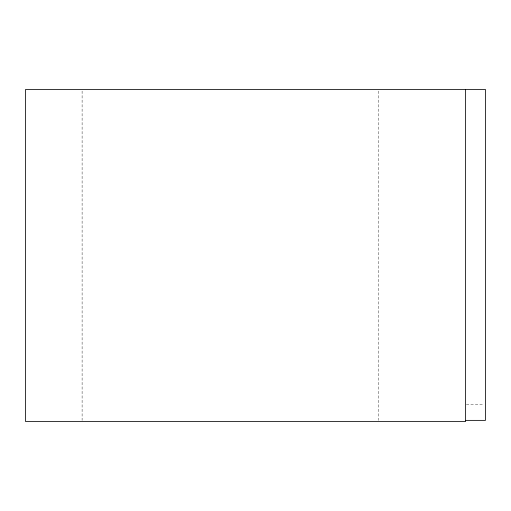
<?xml version="1.0" encoding="UTF-8"?>
<svg xmlns="http://www.w3.org/2000/svg" width="511" height="511" viewBox="0 0 511 511"><rect width="100%" height="100%" fill="white"/><g stroke="black" fill="none" stroke-linecap="round" stroke-linejoin="round"><path stroke-width="0.38" stroke-dasharray="2.56 1.92" d="M466.345 404.361L484.179 404.361M378.383 91.073L378.383 420.374M82.105 91.073L82.105 420.374"/><path stroke-width="0.77" d="M465.572 420.374L485.45 420.374L485.45 89.476L25.55 89.476L25.55 421.524L465.572 421.524L465.572 89.476"/></g></svg>
